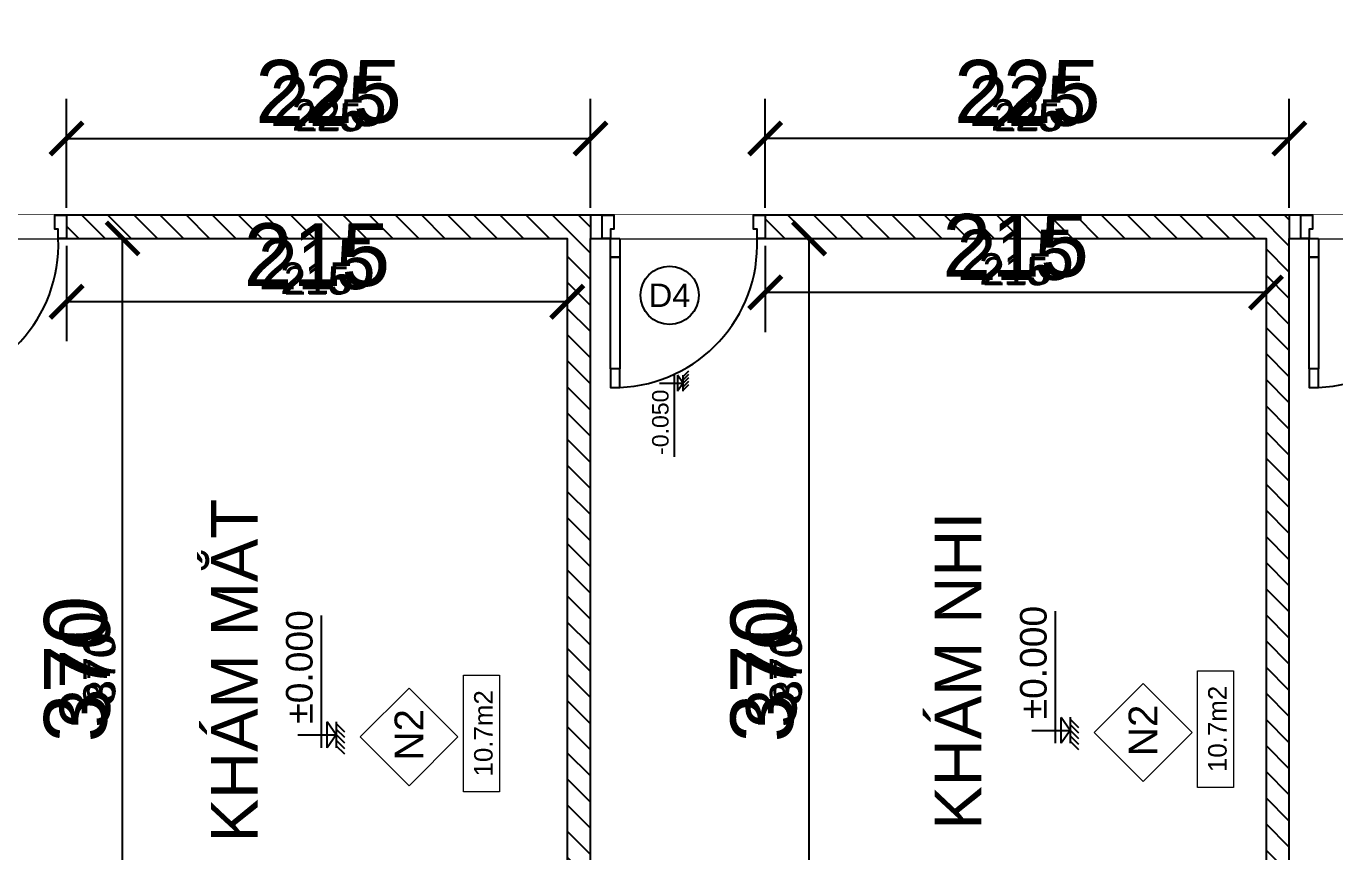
# Model space of a CAD drawing. Header units: millimetres. Extents: x -26398 to 135532, y -376633 to 43268.
# Drawn here: x 16742 to 17304, y -358554 to -358200 of the extents above; entities that cross this region are included whole.
import ezdxf
from ezdxf.enums import TextEntityAlignment as Align

# ---------------------------------------------------------------- set-up
doc = ezdxf.new("R2010")
doc.units = ezdxf.units.MM
for name, color, linetype in [('A-Door', 150, 'Continuous'), ('A5-KICHTHUOC', 251, 'Continuous'), ('cửa', 152, 'Continuous'), ('DIM', 7, 'Continuous'), ('DIM @ 10', 7, 'Continuous'), ('DIM @ 4.5', 7, 'Continuous'), ('DIM @ 5', 7, 'Continuous'), ('DIM @ 8', 7, 'Continuous'), ('NT', 1, 'Continuous'), ('TƯỜNG', 52, 'Continuous')]:
    doc.layers.add(name, color=color, linetype=linetype)
doc.layers.add('A6-GHICHU', color=147, linetype='Continuous', lineweight=20)
doc.styles.add('GHICHU35', font='', dxfattribs={"width": 0.9, "height": 350})
doc.styles.get("Standard").update_dxf_attribs({"font": 'arial.ttf'})
doc.styles.add('TUANH', font='')
doc.styles.get('GHICHU35').set_extended_font_data('VNI-Helve')
doc.styles.get('TUANH').set_extended_font_data('VNI-Helve-Condense', bold=True)
doc.dimstyles.new('SCALE dimmatbang', dxfattribs={"dimscale": 70, "dimtxt": 2.7, "dimasz": 1.4, "dimexe": 1.7, "dimexo": 0.7, "dimtad": 1, "dimtoh": 1, "dimdec": 1, "dimtxsty": 'Standard', "dimblk": 'ARCHTICK', "dimcen": 2.5, "dimclrd": 1, "dimclre": 256, "dimadec": 0, "dimazin": 0, "dimtfac": 1, "dimtdec": 1, "dimtmove": 0, "dimatfit": 3, "dimfxl": 1, "dimarcsym": 0})

# ---------------------------------------------------------------- blocks, each defined once
blk = doc.blocks.new('A$C7DB75F4D')
at = {"layer": 'A-Door'}
for points in [[(625, 740), (625, 660), (665, 660), (665, 740)], [(625, 180), (625, 660), (665, 660), (665, 180)], [(625, 100), (625, 180), (665, 180), (665, 100)], [(35, 100), (35, 60), (50, 60), (50, 50), (50, 0), (0, 0), (0, 100)], [(665, 100), (700, 100), (700, 0), (650, 0), (650, 50), (650, 60), (665, 60)]]:
    blk.add_lwpolyline(points, close=True, dxfattribs=at)
at = {"layer": 'NT', "color": 1}
blk.add_arc((650, 125), 615.5, 92.3278, 182.3278, dxfattribs=at)
blk = doc.blocks.new('CUA (D4)')
blk.add_wipeout([(111639.8, -24571.4), (111640.9, -25321.4), (111742.5, -25321.4), (111742.5, -24571.4)]).dxf.layer = 'TƯỜNG'
blk.add_lwpolyline([(111742.5, -24571.4), (111742.5, -24621.4), (111642.5, -24621.4), (111642.5, -24571.4)], close=True)
at = {"layer": 'cửa', "xscale": -1, "rotation": 270}
blk.add_blockref('A$C7DB75F4D', (111642.5, -25321.4), dxfattribs=at)
blk = doc.blocks.new('1-cote nen')
for p, q in [((-1.8, 267.2), (-1.8, 0)), ((-91.4, 101.9), (827.5, 101.9)), ((-1.8, 0), (-91.4, 62.9)), ((-91.4, 62.9), (87.7, 62.9)), ((89.6, 0), (-91.4, 0)), ((-1.8, 0), (87.7, 62.9)), ((-137.3, -60), (-77.3, 0)), ((-98.7, -60), (-38.7, 0)), ((-60, -60), (0, 0)), ((-21.3, -60), (38.7, 0)), ((17.3, -60), (77.3, 0))]:
    blk.add_line(p, q)
at = {"ltscale": 50, "style": 'GHICHU35', "width": 0.9}
blk.add_attdef('%%P0.000', (75.5, 163.9), '', height=187.5, dxfattribs=at)
blk = doc.blocks.new('_ArchTick')
at = {"color": 0, "linetype": 'ByBlock', "const_width": 0.15}
blk.add_lwpolyline([(-0.5, -0.5), (0.5, 0.5)], dxfattribs=at)
blk = doc.blocks.new('*D8664')
at = {"layer": 'DEFPOINTS', "color": 0, "transparency": 16777216}
for p in [(17078.4, -358291), (17078.4, -358291), (17078.4, -358661)]:
    blk.add_point(p, dxfattribs=at)
at = {"layer": 'DIM', "color": 1, "lineweight": -2, "transparency": 16777216}
blk.add_line((17078.4, -358661), (17078.4, -358291), dxfattribs=at)
at = {"layer": 'DIM', "lineweight": -2, "transparency": 16777216}
for p, q in [((17081.55, -358291), (17086.05, -358291)), ((17081.55, -358661), (17086.05, -358661))]:
    blk.add_line(p, q, dxfattribs=at)
at = {"layer": 'DIM', "color": 1, "lineweight": -2, "transparency": 16777216, "xscale": 6.3, "yscale": 6.3, "zscale": 6.3}
for p, rotation in [((17078.4, -358291), 90), ((17078.4, -358661), 270)]:
    blk.add_blockref('_ArchTick', p, dxfattribs=dict(at, rotation=rotation))
at = {"layer": 'DIM', "color": 0, "transparency": 16777216, "insert": (17069.38, -358476), "char_height": 12.15, "attachment_point": 5, "rotation": 90}
blk.add_mtext('370', dxfattribs=at)
blk = doc.blocks.new('*D8665')
at = {"layer": 'DEFPOINTS', "color": 0, "transparency": 16777216}
for p in [(17078.4, -358291), (17078.4, -358291), (17078.4, -358661)]:
    blk.add_point(p, dxfattribs=at)
at = {"layer": 'DIM', "color": 1, "lineweight": -2, "transparency": 16777216}
blk.add_line((17078.4, -358661), (17078.4, -358291), dxfattribs=at)
at = {"layer": 'DIM', "lineweight": -2, "transparency": 16777216}
for p, q in [((17085.4, -358291), (17095.4, -358291)), ((17085.4, -358661), (17095.4, -358661))]:
    blk.add_line(p, q, dxfattribs=at)
at = {"layer": 'DIM', "color": 1, "lineweight": -2, "transparency": 16777216, "xscale": 14, "yscale": 14, "zscale": 14}
for p, rotation in [((17078.4, -358291), 90), ((17078.4, -358661), 270)]:
    blk.add_blockref('_ArchTick', p, dxfattribs=dict(at, rotation=rotation))
at = {"layer": 'DIM', "color": 0, "transparency": 16777216, "insert": (17058.36, -358476), "char_height": 27, "attachment_point": 5, "rotation": 90}
blk.add_mtext('370', dxfattribs=at)
blk = doc.blocks.new('*D8666')
at = {"layer": 'DEFPOINTS', "color": 0, "transparency": 16777216}
for p in [(17078.4, -358291), (17078.4, -358291), (17078.4, -358661)]:
    blk.add_point(p, dxfattribs=at)
at = {"layer": 'DIM', "color": 1, "lineweight": -2, "transparency": 16777216}
blk.add_line((17078.4, -358661), (17078.4, -358291), dxfattribs=at)
at = {"layer": 'DIM', "lineweight": -2, "transparency": 16777216}
for p, q in [((17084, -358291), (17092, -358291)), ((17084, -358661), (17092, -358661))]:
    blk.add_line(p, q, dxfattribs=at)
at = {"layer": 'DIM', "color": 1, "lineweight": -2, "transparency": 16777216, "xscale": 11.2, "yscale": 11.2, "zscale": 11.2}
for p, rotation in [((17078.4, -358291), 90), ((17078.4, -358661), 270)]:
    blk.add_blockref('_ArchTick', p, dxfattribs=dict(at, rotation=rotation))
at = {"layer": 'DIM', "color": 0, "transparency": 16777216, "insert": (17062.37, -358476), "char_height": 21.6, "attachment_point": 5, "rotation": 90}
blk.add_mtext('370', dxfattribs=at)
blk = doc.blocks.new('*D8667')
at = {"layer": 'DEFPOINTS', "color": 0, "transparency": 16777216}
for p in [(17078.4, -358291), (17078.4, -358291), (17078.4, -358661)]:
    blk.add_point(p, dxfattribs=at)
at = {"layer": 'DIM', "color": 1, "lineweight": -2, "transparency": 16777216}
blk.add_line((17078.4, -358661), (17078.4, -358291), dxfattribs=at)
at = {"layer": 'DIM', "lineweight": -2, "transparency": 16777216}
for p, q in [((17081.9, -358291), (17086.9, -358291)), ((17081.9, -358661), (17086.9, -358661))]:
    blk.add_line(p, q, dxfattribs=at)
at = {"layer": 'DIM', "color": 1, "lineweight": -2, "transparency": 16777216, "xscale": 7, "yscale": 7, "zscale": 7}
for p, rotation in [((17078.4, -358291), 90), ((17078.4, -358661), 270)]:
    blk.add_blockref('_ArchTick', p, dxfattribs=dict(at, rotation=rotation))
at = {"layer": 'DIM', "color": 0, "transparency": 16777216, "insert": (17068.38, -358476), "char_height": 13.5, "attachment_point": 5, "rotation": 90}
blk.add_mtext('370', dxfattribs=at)
blk = doc.blocks.new('*D8668')
at = {"layer": 'DEFPOINTS', "color": 0, "transparency": 16777216}
for p in [(17059.6, -358291), (17274.6, -358291), (17059.6, -358314.22)]:
    blk.add_point(p, dxfattribs=at)
at = {"layer": 'DIM', "lineweight": -2, "transparency": 16777216}
for p, q in [((17059.6, -358294.15), (17059.6, -358321.87)), ((17274.6, -358294.15), (17274.6, -358321.87))]:
    blk.add_line(p, q, dxfattribs=at)
at = {"layer": 'DIM', "color": 1, "lineweight": -2, "transparency": 16777216}
blk.add_line((17274.6, -358314.22), (17059.6, -358314.22), dxfattribs=at)
at = {"layer": 'DIM', "color": 1, "lineweight": -2, "transparency": 16777216, "xscale": 6.3, "yscale": 6.3, "zscale": 6.3, "rotation": 180}
blk.add_blockref('_ArchTick', (17059.6, -358314.22), dxfattribs=at)
at = {"layer": 'DIM', "color": 1, "lineweight": -2, "transparency": 16777216, "xscale": 6.3, "yscale": 6.3, "zscale": 6.3}
blk.add_blockref('_ArchTick', (17274.6, -358314.22), dxfattribs=at)
at = {"layer": 'DIM', "color": 0, "transparency": 16777216, "insert": (17167.1, -358305.21), "char_height": 12.15, "attachment_point": 5}
blk.add_mtext('215', dxfattribs=at)
blk = doc.blocks.new('*D8669')
at = {"layer": 'DEFPOINTS', "color": 0, "transparency": 16777216}
for p in [(17059.6, -358291), (17274.6, -358291), (17059.6, -358314.22)]:
    blk.add_point(p, dxfattribs=at)
at = {"layer": 'DIM', "lineweight": -2, "transparency": 16777216}
for p, q in [((17059.6, -358298), (17059.6, -358331.22)), ((17274.6, -358298), (17274.6, -358331.22))]:
    blk.add_line(p, q, dxfattribs=at)
at = {"layer": 'DIM', "color": 1, "lineweight": -2, "transparency": 16777216}
blk.add_line((17274.6, -358314.22), (17059.6, -358314.22), dxfattribs=at)
at = {"layer": 'DIM', "color": 1, "lineweight": -2, "transparency": 16777216, "xscale": 14, "yscale": 14, "zscale": 14, "rotation": 180}
blk.add_blockref('_ArchTick', (17059.6, -358314.22), dxfattribs=at)
at = {"layer": 'DIM', "color": 1, "lineweight": -2, "transparency": 16777216, "xscale": 14, "yscale": 14, "zscale": 14}
blk.add_blockref('_ArchTick', (17274.6, -358314.22), dxfattribs=at)
at = {"layer": 'DIM', "color": 0, "transparency": 16777216, "insert": (17167.1, -358294.19), "char_height": 27, "attachment_point": 5}
blk.add_mtext('215', dxfattribs=at)
blk = doc.blocks.new('*D8670')
at = {"layer": 'DEFPOINTS', "color": 0, "transparency": 16777216}
for p in [(17059.6, -358291), (17274.6, -358291), (17059.6, -358314.22)]:
    blk.add_point(p, dxfattribs=at)
at = {"layer": 'DIM', "lineweight": -2, "transparency": 16777216}
for p, q in [((17059.6, -358296.6), (17059.6, -358327.82)), ((17274.6, -358296.6), (17274.6, -358327.82))]:
    blk.add_line(p, q, dxfattribs=at)
at = {"layer": 'DIM', "color": 1, "lineweight": -2, "transparency": 16777216}
blk.add_line((17274.6, -358314.22), (17059.6, -358314.22), dxfattribs=at)
at = {"layer": 'DIM', "color": 1, "lineweight": -2, "transparency": 16777216, "xscale": 11.2, "yscale": 11.2, "zscale": 11.2, "rotation": 180}
blk.add_blockref('_ArchTick', (17059.6, -358314.22), dxfattribs=at)
at = {"layer": 'DIM', "color": 1, "lineweight": -2, "transparency": 16777216, "xscale": 11.2, "yscale": 11.2, "zscale": 11.2}
blk.add_blockref('_ArchTick', (17274.6, -358314.22), dxfattribs=at)
at = {"layer": 'DIM', "color": 0, "transparency": 16777216, "insert": (17167.1, -358298.19), "char_height": 21.6, "attachment_point": 5}
blk.add_mtext('215', dxfattribs=at)
blk = doc.blocks.new('*D8671')
at = {"layer": 'DEFPOINTS', "color": 0, "transparency": 16777216}
for p in [(17059.6, -358291), (17274.6, -358291), (17059.6, -358314.22)]:
    blk.add_point(p, dxfattribs=at)
at = {"layer": 'DIM', "lineweight": -2, "transparency": 16777216}
for p, q in [((17059.6, -358294.5), (17059.6, -358322.72)), ((17274.6, -358294.5), (17274.6, -358322.72))]:
    blk.add_line(p, q, dxfattribs=at)
at = {"layer": 'DIM', "color": 1, "lineweight": -2, "transparency": 16777216}
blk.add_line((17274.6, -358314.22), (17059.6, -358314.22), dxfattribs=at)
at = {"layer": 'DIM', "color": 1, "lineweight": -2, "transparency": 16777216, "xscale": 7, "yscale": 7, "zscale": 7, "rotation": 180}
blk.add_blockref('_ArchTick', (17059.6, -358314.22), dxfattribs=at)
at = {"layer": 'DIM', "color": 1, "lineweight": -2, "transparency": 16777216, "xscale": 7, "yscale": 7, "zscale": 7}
blk.add_blockref('_ArchTick', (17274.6, -358314.22), dxfattribs=at)
at = {"layer": 'DIM', "color": 0, "transparency": 16777216, "insert": (17167.1, -358304.21), "char_height": 13.5, "attachment_point": 5}
blk.add_mtext('215', dxfattribs=at)
blk = doc.blocks.new('*D8672')
at = {"layer": 'DEFPOINTS', "color": 0, "transparency": 16777216}
for p in [(17059.6, -358248.1), (17059.6, -358281), (17284.6, -358281)]:
    blk.add_point(p, dxfattribs=at)
at = {"layer": 'DIM', "lineweight": -2, "transparency": 16777216}
for p, q in [((17059.6, -358277.85), (17059.6, -358240.45)), ((17284.6, -358277.85), (17284.6, -358240.45))]:
    blk.add_line(p, q, dxfattribs=at)
at = {"layer": 'DIM', "color": 1, "lineweight": -2, "transparency": 16777216}
blk.add_line((17284.6, -358248.1), (17059.6, -358248.1), dxfattribs=at)
at = {"layer": 'DIM', "color": 1, "lineweight": -2, "transparency": 16777216, "xscale": 6.3, "yscale": 6.3, "zscale": 6.3, "rotation": 180}
blk.add_blockref('_ArchTick', (17059.6, -358248.1), dxfattribs=at)
at = {"layer": 'DIM', "color": 1, "lineweight": -2, "transparency": 16777216, "xscale": 6.3, "yscale": 6.3, "zscale": 6.3}
blk.add_blockref('_ArchTick', (17284.6, -358248.1), dxfattribs=at)
at = {"layer": 'DIM', "color": 0, "transparency": 16777216, "insert": (17172.1, -358239.08), "char_height": 12.15, "attachment_point": 5}
blk.add_mtext('225', dxfattribs=at)
blk = doc.blocks.new('*D8673')
at = {"layer": 'DEFPOINTS', "color": 0, "transparency": 16777216}
for p in [(17059.6, -358248.1), (17059.6, -358281), (17284.6, -358281)]:
    blk.add_point(p, dxfattribs=at)
at = {"layer": 'DIM', "lineweight": -2, "transparency": 16777216}
for p, q in [((17059.6, -358274), (17059.6, -358231.1)), ((17284.6, -358274), (17284.6, -358231.1))]:
    blk.add_line(p, q, dxfattribs=at)
at = {"layer": 'DIM', "color": 1, "lineweight": -2, "transparency": 16777216}
blk.add_line((17284.6, -358248.1), (17059.6, -358248.1), dxfattribs=at)
at = {"layer": 'DIM', "color": 1, "lineweight": -2, "transparency": 16777216, "xscale": 14, "yscale": 14, "zscale": 14, "rotation": 180}
blk.add_blockref('_ArchTick', (17059.6, -358248.1), dxfattribs=at)
at = {"layer": 'DIM', "color": 1, "lineweight": -2, "transparency": 16777216, "xscale": 14, "yscale": 14, "zscale": 14}
blk.add_blockref('_ArchTick', (17284.6, -358248.1), dxfattribs=at)
at = {"layer": 'DIM', "color": 0, "transparency": 16777216, "insert": (17172.1, -358228.06), "char_height": 27, "attachment_point": 5}
blk.add_mtext('225', dxfattribs=at)
blk = doc.blocks.new('*D8674')
at = {"layer": 'DEFPOINTS', "color": 0, "transparency": 16777216}
for p in [(17059.6, -358248.1), (17059.6, -358281), (17284.6, -358281)]:
    blk.add_point(p, dxfattribs=at)
at = {"layer": 'DIM', "lineweight": -2, "transparency": 16777216}
for p, q in [((17059.6, -358275.4), (17059.6, -358234.5)), ((17284.6, -358275.4), (17284.6, -358234.5))]:
    blk.add_line(p, q, dxfattribs=at)
at = {"layer": 'DIM', "color": 1, "lineweight": -2, "transparency": 16777216}
blk.add_line((17284.6, -358248.1), (17059.6, -358248.1), dxfattribs=at)
at = {"layer": 'DIM', "color": 1, "lineweight": -2, "transparency": 16777216, "xscale": 11.2, "yscale": 11.2, "zscale": 11.2, "rotation": 180}
blk.add_blockref('_ArchTick', (17059.6, -358248.1), dxfattribs=at)
at = {"layer": 'DIM', "color": 1, "lineweight": -2, "transparency": 16777216, "xscale": 11.2, "yscale": 11.2, "zscale": 11.2}
blk.add_blockref('_ArchTick', (17284.6, -358248.1), dxfattribs=at)
at = {"layer": 'DIM', "color": 0, "transparency": 16777216, "insert": (17172.1, -358232.07), "char_height": 21.6, "attachment_point": 5}
blk.add_mtext('225', dxfattribs=at)
blk = doc.blocks.new('*D8675')
at = {"layer": 'DEFPOINTS', "color": 0, "transparency": 16777216}
for p in [(17059.6, -358248.1), (17059.6, -358281), (17284.6, -358281)]:
    blk.add_point(p, dxfattribs=at)
at = {"layer": 'DIM', "lineweight": -2, "transparency": 16777216}
for p, q in [((17059.6, -358277.5), (17059.6, -358239.6)), ((17284.6, -358277.5), (17284.6, -358239.6))]:
    blk.add_line(p, q, dxfattribs=at)
at = {"layer": 'DIM', "color": 1, "lineweight": -2, "transparency": 16777216}
blk.add_line((17284.6, -358248.1), (17059.6, -358248.1), dxfattribs=at)
at = {"layer": 'DIM', "color": 1, "lineweight": -2, "transparency": 16777216, "xscale": 7, "yscale": 7, "zscale": 7, "rotation": 180}
blk.add_blockref('_ArchTick', (17059.6, -358248.1), dxfattribs=at)
at = {"layer": 'DIM', "color": 1, "lineweight": -2, "transparency": 16777216, "xscale": 7, "yscale": 7, "zscale": 7}
blk.add_blockref('_ArchTick', (17284.6, -358248.1), dxfattribs=at)
at = {"layer": 'DIM', "color": 0, "transparency": 16777216, "insert": (17172.1, -358238.08), "char_height": 13.5, "attachment_point": 5}
blk.add_mtext('225', dxfattribs=at)
blk = doc.blocks.new('*D8680')
at = {"layer": 'DEFPOINTS', "color": 0, "transparency": 16777216}
for p in [(16783.67, -358291), (16783.67, -358291), (16783.67, -358661)]:
    blk.add_point(p, dxfattribs=at)
at = {"layer": 'DIM', "color": 1, "lineweight": -2, "transparency": 16777216}
blk.add_line((16783.67, -358661), (16783.67, -358291), dxfattribs=at)
at = {"layer": 'DIM', "lineweight": -2, "transparency": 16777216}
for p, q in [((16786.82, -358291), (16791.32, -358291)), ((16786.82, -358661), (16791.32, -358661))]:
    blk.add_line(p, q, dxfattribs=at)
at = {"layer": 'DIM', "color": 1, "lineweight": -2, "transparency": 16777216, "xscale": 6.3, "yscale": 6.3, "zscale": 6.3}
for p, rotation in [((16783.67, -358291), 90), ((16783.67, -358661), 270)]:
    blk.add_blockref('_ArchTick', p, dxfattribs=dict(at, rotation=rotation))
at = {"layer": 'DIM', "color": 0, "transparency": 16777216, "insert": (16774.65, -358476), "char_height": 12.15, "attachment_point": 5, "rotation": 90}
blk.add_mtext('370', dxfattribs=at)
blk = doc.blocks.new('*D8681')
at = {"layer": 'DEFPOINTS', "color": 0, "transparency": 16777216}
for p in [(16783.67, -358291), (16783.67, -358291), (16783.67, -358661)]:
    blk.add_point(p, dxfattribs=at)
at = {"layer": 'DIM', "color": 1, "lineweight": -2, "transparency": 16777216}
blk.add_line((16783.67, -358661), (16783.67, -358291), dxfattribs=at)
at = {"layer": 'DIM', "lineweight": -2, "transparency": 16777216}
for p, q in [((16790.67, -358291), (16800.67, -358291)), ((16790.67, -358661), (16800.67, -358661))]:
    blk.add_line(p, q, dxfattribs=at)
at = {"layer": 'DIM', "color": 1, "lineweight": -2, "transparency": 16777216, "xscale": 14, "yscale": 14, "zscale": 14}
for p, rotation in [((16783.67, -358291), 90), ((16783.67, -358661), 270)]:
    blk.add_blockref('_ArchTick', p, dxfattribs=dict(at, rotation=rotation))
at = {"layer": 'DIM', "color": 0, "transparency": 16777216, "insert": (16763.63, -358476), "char_height": 27, "attachment_point": 5, "rotation": 90}
blk.add_mtext('370', dxfattribs=at)
blk = doc.blocks.new('*D8682')
at = {"layer": 'DEFPOINTS', "color": 0, "transparency": 16777216}
for p in [(16783.67, -358291), (16783.67, -358291), (16783.67, -358661)]:
    blk.add_point(p, dxfattribs=at)
at = {"layer": 'DIM', "color": 1, "lineweight": -2, "transparency": 16777216}
blk.add_line((16783.67, -358661), (16783.67, -358291), dxfattribs=at)
at = {"layer": 'DIM', "lineweight": -2, "transparency": 16777216}
for p, q in [((16789.27, -358291), (16797.27, -358291)), ((16789.27, -358661), (16797.27, -358661))]:
    blk.add_line(p, q, dxfattribs=at)
at = {"layer": 'DIM', "color": 1, "lineweight": -2, "transparency": 16777216, "xscale": 11.2, "yscale": 11.2, "zscale": 11.2}
for p, rotation in [((16783.67, -358291), 90), ((16783.67, -358661), 270)]:
    blk.add_blockref('_ArchTick', p, dxfattribs=dict(at, rotation=rotation))
at = {"layer": 'DIM', "color": 0, "transparency": 16777216, "insert": (16767.64, -358476), "char_height": 21.6, "attachment_point": 5, "rotation": 90}
blk.add_mtext('370', dxfattribs=at)
blk = doc.blocks.new('*D8683')
at = {"layer": 'DEFPOINTS', "color": 0, "transparency": 16777216}
for p in [(16783.67, -358291), (16783.67, -358291), (16783.67, -358661)]:
    blk.add_point(p, dxfattribs=at)
at = {"layer": 'DIM', "color": 1, "lineweight": -2, "transparency": 16777216}
blk.add_line((16783.67, -358661), (16783.67, -358291), dxfattribs=at)
at = {"layer": 'DIM', "lineweight": -2, "transparency": 16777216}
for p, q in [((16787.17, -358291), (16792.17, -358291)), ((16787.17, -358661), (16792.17, -358661))]:
    blk.add_line(p, q, dxfattribs=at)
at = {"layer": 'DIM', "color": 1, "lineweight": -2, "transparency": 16777216, "xscale": 7, "yscale": 7, "zscale": 7}
for p, rotation in [((16783.67, -358291), 90), ((16783.67, -358661), 270)]:
    blk.add_blockref('_ArchTick', p, dxfattribs=dict(at, rotation=rotation))
at = {"layer": 'DIM', "color": 0, "transparency": 16777216, "insert": (16773.65, -358476), "char_height": 13.5, "attachment_point": 5, "rotation": 90}
blk.add_mtext('370', dxfattribs=at)
blk = doc.blocks.new('*D8684')
at = {"layer": 'DEFPOINTS', "color": 0, "transparency": 16777216}
for p in [(16759.6, -358291), (16974.6, -358291), (16759.6, -358318.2)]:
    blk.add_point(p, dxfattribs=at)
at = {"layer": 'DIM', "lineweight": -2, "transparency": 16777216}
for p, q in [((16759.6, -358294.15), (16759.6, -358325.85)), ((16974.6, -358294.15), (16974.6, -358325.85))]:
    blk.add_line(p, q, dxfattribs=at)
at = {"layer": 'DIM', "color": 1, "lineweight": -2, "transparency": 16777216}
blk.add_line((16974.6, -358318.2), (16759.6, -358318.2), dxfattribs=at)
at = {"layer": 'DIM', "color": 1, "lineweight": -2, "transparency": 16777216, "xscale": 6.3, "yscale": 6.3, "zscale": 6.3, "rotation": 180}
blk.add_blockref('_ArchTick', (16759.6, -358318.2), dxfattribs=at)
at = {"layer": 'DIM', "color": 1, "lineweight": -2, "transparency": 16777216, "xscale": 6.3, "yscale": 6.3, "zscale": 6.3}
blk.add_blockref('_ArchTick', (16974.6, -358318.2), dxfattribs=at)
at = {"layer": 'DIM', "color": 0, "transparency": 16777216, "insert": (16867.1, -358309.19), "char_height": 12.15, "attachment_point": 5}
blk.add_mtext('215', dxfattribs=at)
blk = doc.blocks.new('*D8685')
at = {"layer": 'DEFPOINTS', "color": 0, "transparency": 16777216}
for p in [(16759.6, -358291), (16974.6, -358291), (16759.6, -358318.2)]:
    blk.add_point(p, dxfattribs=at)
at = {"layer": 'DIM', "lineweight": -2, "transparency": 16777216}
for p, q in [((16759.6, -358298), (16759.6, -358335.2)), ((16974.6, -358298), (16974.6, -358335.2))]:
    blk.add_line(p, q, dxfattribs=at)
at = {"layer": 'DIM', "color": 1, "lineweight": -2, "transparency": 16777216}
blk.add_line((16974.6, -358318.2), (16759.6, -358318.2), dxfattribs=at)
at = {"layer": 'DIM', "color": 1, "lineweight": -2, "transparency": 16777216, "xscale": 14, "yscale": 14, "zscale": 14, "rotation": 180}
blk.add_blockref('_ArchTick', (16759.6, -358318.2), dxfattribs=at)
at = {"layer": 'DIM', "color": 1, "lineweight": -2, "transparency": 16777216, "xscale": 14, "yscale": 14, "zscale": 14}
blk.add_blockref('_ArchTick', (16974.6, -358318.2), dxfattribs=at)
at = {"layer": 'DIM', "color": 0, "transparency": 16777216, "insert": (16867.1, -358298.17), "char_height": 27, "attachment_point": 5}
blk.add_mtext('215', dxfattribs=at)
blk = doc.blocks.new('*D8686')
at = {"layer": 'DEFPOINTS', "color": 0, "transparency": 16777216}
for p in [(16759.6, -358291), (16974.6, -358291), (16759.6, -358318.2)]:
    blk.add_point(p, dxfattribs=at)
at = {"layer": 'DIM', "lineweight": -2, "transparency": 16777216}
for p, q in [((16759.6, -358296.6), (16759.6, -358331.8)), ((16974.6, -358296.6), (16974.6, -358331.8))]:
    blk.add_line(p, q, dxfattribs=at)
at = {"layer": 'DIM', "color": 1, "lineweight": -2, "transparency": 16777216}
blk.add_line((16974.6, -358318.2), (16759.6, -358318.2), dxfattribs=at)
at = {"layer": 'DIM', "color": 1, "lineweight": -2, "transparency": 16777216, "xscale": 11.2, "yscale": 11.2, "zscale": 11.2, "rotation": 180}
blk.add_blockref('_ArchTick', (16759.6, -358318.2), dxfattribs=at)
at = {"layer": 'DIM', "color": 1, "lineweight": -2, "transparency": 16777216, "xscale": 11.2, "yscale": 11.2, "zscale": 11.2}
blk.add_blockref('_ArchTick', (16974.6, -358318.2), dxfattribs=at)
at = {"layer": 'DIM', "color": 0, "transparency": 16777216, "insert": (16867.1, -358302.18), "char_height": 21.6, "attachment_point": 5}
blk.add_mtext('215', dxfattribs=at)
blk = doc.blocks.new('*D8687')
at = {"layer": 'DEFPOINTS', "color": 0, "transparency": 16777216}
for p in [(16759.6, -358291), (16974.6, -358291), (16759.6, -358318.2)]:
    blk.add_point(p, dxfattribs=at)
at = {"layer": 'DIM', "lineweight": -2, "transparency": 16777216}
for p, q in [((16759.6, -358294.5), (16759.6, -358326.7)), ((16974.6, -358294.5), (16974.6, -358326.7))]:
    blk.add_line(p, q, dxfattribs=at)
at = {"layer": 'DIM', "color": 1, "lineweight": -2, "transparency": 16777216}
blk.add_line((16974.6, -358318.2), (16759.6, -358318.2), dxfattribs=at)
at = {"layer": 'DIM', "color": 1, "lineweight": -2, "transparency": 16777216, "xscale": 7, "yscale": 7, "zscale": 7, "rotation": 180}
blk.add_blockref('_ArchTick', (16759.6, -358318.2), dxfattribs=at)
at = {"layer": 'DIM', "color": 1, "lineweight": -2, "transparency": 16777216, "xscale": 7, "yscale": 7, "zscale": 7}
blk.add_blockref('_ArchTick', (16974.6, -358318.2), dxfattribs=at)
at = {"layer": 'DIM', "color": 0, "transparency": 16777216, "insert": (16867.1, -358308.19), "char_height": 13.5, "attachment_point": 5}
blk.add_mtext('215', dxfattribs=at)
blk = doc.blocks.new('*D8688')
at = {"layer": 'DEFPOINTS', "color": 0, "transparency": 16777216}
for p in [(16984.6, -358248.1), (16759.6, -358281), (16984.6, -358281)]:
    blk.add_point(p, dxfattribs=at)
at = {"layer": 'DIM', "lineweight": -2, "transparency": 16777216}
for p, q in [((16759.6, -358277.85), (16759.6, -358240.45)), ((16984.6, -358277.85), (16984.6, -358240.45))]:
    blk.add_line(p, q, dxfattribs=at)
at = {"layer": 'DIM', "color": 1, "lineweight": -2, "transparency": 16777216}
blk.add_line((16759.6, -358248.1), (16984.6, -358248.1), dxfattribs=at)
at = {"layer": 'DIM', "color": 1, "lineweight": -2, "transparency": 16777216, "xscale": 6.3, "yscale": 6.3, "zscale": 6.3, "rotation": 180}
blk.add_blockref('_ArchTick', (16759.6, -358248.1), dxfattribs=at)
at = {"layer": 'DIM', "color": 1, "lineweight": -2, "transparency": 16777216, "xscale": 6.3, "yscale": 6.3, "zscale": 6.3}
blk.add_blockref('_ArchTick', (16984.6, -358248.1), dxfattribs=at)
at = {"layer": 'DIM', "color": 0, "transparency": 16777216, "insert": (16872.1, -358239.08), "char_height": 12.15, "attachment_point": 5}
blk.add_mtext('225', dxfattribs=at)
blk = doc.blocks.new('*D8689')
at = {"layer": 'DEFPOINTS', "color": 0, "transparency": 16777216}
for p in [(16984.6, -358248.1), (16759.6, -358281), (16984.6, -358281)]:
    blk.add_point(p, dxfattribs=at)
at = {"layer": 'DIM', "lineweight": -2, "transparency": 16777216}
for p, q in [((16759.6, -358274), (16759.6, -358231.1)), ((16984.6, -358274), (16984.6, -358231.1))]:
    blk.add_line(p, q, dxfattribs=at)
at = {"layer": 'DIM', "color": 1, "lineweight": -2, "transparency": 16777216}
blk.add_line((16759.6, -358248.1), (16984.6, -358248.1), dxfattribs=at)
at = {"layer": 'DIM', "color": 1, "lineweight": -2, "transparency": 16777216, "xscale": 14, "yscale": 14, "zscale": 14, "rotation": 180}
blk.add_blockref('_ArchTick', (16759.6, -358248.1), dxfattribs=at)
at = {"layer": 'DIM', "color": 1, "lineweight": -2, "transparency": 16777216, "xscale": 14, "yscale": 14, "zscale": 14}
blk.add_blockref('_ArchTick', (16984.6, -358248.1), dxfattribs=at)
at = {"layer": 'DIM', "color": 0, "transparency": 16777216, "insert": (16872.1, -358228.06), "char_height": 27, "attachment_point": 5}
blk.add_mtext('225', dxfattribs=at)
blk = doc.blocks.new('*D8690')
at = {"layer": 'DEFPOINTS', "color": 0, "transparency": 16777216}
for p in [(16984.6, -358248.1), (16759.6, -358281), (16984.6, -358281)]:
    blk.add_point(p, dxfattribs=at)
at = {"layer": 'DIM', "lineweight": -2, "transparency": 16777216}
for p, q in [((16759.6, -358275.4), (16759.6, -358234.5)), ((16984.6, -358275.4), (16984.6, -358234.5))]:
    blk.add_line(p, q, dxfattribs=at)
at = {"layer": 'DIM', "color": 1, "lineweight": -2, "transparency": 16777216}
blk.add_line((16759.6, -358248.1), (16984.6, -358248.1), dxfattribs=at)
at = {"layer": 'DIM', "color": 1, "lineweight": -2, "transparency": 16777216, "xscale": 11.2, "yscale": 11.2, "zscale": 11.2, "rotation": 180}
blk.add_blockref('_ArchTick', (16759.6, -358248.1), dxfattribs=at)
at = {"layer": 'DIM', "color": 1, "lineweight": -2, "transparency": 16777216, "xscale": 11.2, "yscale": 11.2, "zscale": 11.2}
blk.add_blockref('_ArchTick', (16984.6, -358248.1), dxfattribs=at)
at = {"layer": 'DIM', "color": 0, "transparency": 16777216, "insert": (16872.1, -358232.07), "char_height": 21.6, "attachment_point": 5}
blk.add_mtext('225', dxfattribs=at)
blk = doc.blocks.new('*D8691')
at = {"layer": 'DEFPOINTS', "color": 0, "transparency": 16777216}
for p in [(16984.6, -358248.1), (16759.6, -358281), (16984.6, -358281)]:
    blk.add_point(p, dxfattribs=at)
at = {"layer": 'DIM', "lineweight": -2, "transparency": 16777216}
for p, q in [((16759.6, -358277.5), (16759.6, -358239.6)), ((16984.6, -358277.5), (16984.6, -358239.6))]:
    blk.add_line(p, q, dxfattribs=at)
at = {"layer": 'DIM', "color": 1, "lineweight": -2, "transparency": 16777216}
blk.add_line((16759.6, -358248.1), (16984.6, -358248.1), dxfattribs=at)
at = {"layer": 'DIM', "color": 1, "lineweight": -2, "transparency": 16777216, "xscale": 7, "yscale": 7, "zscale": 7, "rotation": 180}
blk.add_blockref('_ArchTick', (16759.6, -358248.1), dxfattribs=at)
at = {"layer": 'DIM', "color": 1, "lineweight": -2, "transparency": 16777216, "xscale": 7, "yscale": 7, "zscale": 7}
blk.add_blockref('_ArchTick', (16984.6, -358248.1), dxfattribs=at)
at = {"layer": 'DIM', "color": 0, "transparency": 16777216, "insert": (16872.1, -358238.08), "char_height": 13.5, "attachment_point": 5}
blk.add_mtext('225', dxfattribs=at)
blk = doc.blocks.new('*U9410')
at = {"layer": 'DIM @ 10'}
dim = blk.add_linear_dim(base=(17078.4, -358291), p1=(17078.4, -358661), p2=(17078.4, -358291), angle=90, dimstyle='SCALE dimmatbang', override={"dimscale": 10, "dimtix": 0, "dimtofl": 1, "dimtmove": 0, "dimatfit": 3}, dxfattribs=at)
dim.commit()
dim.dimension.update_dxf_attribs({"geometry": '*D8665', "text_midpoint": (17058.36, -358476)})
at = {"layer": 'DIM @ 4.5'}
dim = blk.add_linear_dim(base=(17078.4, -358291), p1=(17078.4, -358661), p2=(17078.4, -358291), angle=90, dimstyle='SCALE dimmatbang', override={"dimscale": 4.5, "dimtix": 0, "dimtofl": 1, "dimtmove": 0, "dimatfit": 3}, dxfattribs=at)
dim.commit()
dim.dimension.update_dxf_attribs({"geometry": '*D8664', "text_midpoint": (17069.38, -358476)})
at = {"layer": 'DIM @ 5'}
dim = blk.add_linear_dim(base=(17078.4, -358291), p1=(17078.4, -358661), p2=(17078.4, -358291), angle=90, dimstyle='SCALE dimmatbang', override={"dimscale": 5, "dimtix": 0, "dimtofl": 1, "dimtmove": 0, "dimatfit": 3}, dxfattribs=at)
dim.commit()
dim.dimension.update_dxf_attribs({"geometry": '*D8667', "text_midpoint": (17068.38, -358476)})
at = {"layer": 'DIM @ 8'}
dim = blk.add_linear_dim(base=(17078.4, -358291), p1=(17078.4, -358661), p2=(17078.4, -358291), angle=90, dimstyle='SCALE dimmatbang', override={"dimscale": 8, "dimtix": 0, "dimtofl": 1, "dimtmove": 0, "dimatfit": 3}, dxfattribs=at)
dim.commit()
dim.dimension.update_dxf_attribs({"geometry": '*D8666', "text_midpoint": (17062.37, -358476)})
blk = doc.blocks.new('*U9411')
at = {"layer": 'DIM @ 10'}
dim = blk.add_linear_dim(base=(17059.6, -358314.22), p1=(17274.6, -358291), p2=(17059.6, -358291), angle=180, dimstyle='SCALE dimmatbang', override={"dimscale": 10, "dimtix": 0, "dimtofl": 1, "dimtmove": 0, "dimatfit": 3}, dxfattribs=at)
dim.commit()
dim.dimension.update_dxf_attribs({"geometry": '*D8669', "text_midpoint": (17167.1, -358294.19)})
at = {"layer": 'DIM @ 4.5'}
dim = blk.add_linear_dim(base=(17059.6, -358314.22), p1=(17274.6, -358291), p2=(17059.6, -358291), angle=180, dimstyle='SCALE dimmatbang', override={"dimscale": 4.5, "dimtix": 0, "dimtofl": 1, "dimtmove": 0, "dimatfit": 3}, dxfattribs=at)
dim.commit()
dim.dimension.update_dxf_attribs({"geometry": '*D8668', "text_midpoint": (17167.1, -358305.21)})
at = {"layer": 'DIM @ 5'}
dim = blk.add_linear_dim(base=(17059.6, -358314.22), p1=(17274.6, -358291), p2=(17059.6, -358291), angle=180, dimstyle='SCALE dimmatbang', override={"dimscale": 5, "dimtix": 0, "dimtofl": 1, "dimtmove": 0, "dimatfit": 3}, dxfattribs=at)
dim.commit()
dim.dimension.update_dxf_attribs({"geometry": '*D8671', "text_midpoint": (17167.1, -358304.21)})
at = {"layer": 'DIM @ 8'}
dim = blk.add_linear_dim(base=(17059.6, -358314.22), p1=(17274.6, -358291), p2=(17059.6, -358291), angle=180, dimstyle='SCALE dimmatbang', override={"dimscale": 8, "dimtix": 0, "dimtofl": 1, "dimtmove": 0, "dimatfit": 3}, dxfattribs=at)
dim.commit()
dim.dimension.update_dxf_attribs({"geometry": '*D8670', "text_midpoint": (17167.1, -358298.19)})
blk = doc.blocks.new('*U9412')
at = {"layer": 'DIM @ 10'}
dim = blk.add_linear_dim(base=(17059.6, -358248.1), p1=(17284.6, -358281), p2=(17059.6, -358281), angle=180, dimstyle='SCALE dimmatbang', override={"dimscale": 10, "dimtix": 0, "dimtofl": 1, "dimtmove": 0, "dimatfit": 3}, dxfattribs=at)
dim.commit()
dim.dimension.update_dxf_attribs({"geometry": '*D8673', "text_midpoint": (17172.1, -358228.06)})
at = {"layer": 'DIM @ 4.5'}
dim = blk.add_linear_dim(base=(17059.6, -358248.1), p1=(17284.6, -358281), p2=(17059.6, -358281), angle=180, dimstyle='SCALE dimmatbang', override={"dimscale": 4.5, "dimtix": 0, "dimtofl": 1, "dimtmove": 0, "dimatfit": 3}, dxfattribs=at)
dim.commit()
dim.dimension.update_dxf_attribs({"geometry": '*D8672', "text_midpoint": (17172.1, -358239.08)})
at = {"layer": 'DIM @ 5'}
dim = blk.add_linear_dim(base=(17059.6, -358248.1), p1=(17284.6, -358281), p2=(17059.6, -358281), angle=180, dimstyle='SCALE dimmatbang', override={"dimscale": 5, "dimtix": 0, "dimtofl": 1, "dimtmove": 0, "dimatfit": 3}, dxfattribs=at)
dim.commit()
dim.dimension.update_dxf_attribs({"geometry": '*D8675', "text_midpoint": (17172.1, -358238.08)})
at = {"layer": 'DIM @ 8'}
dim = blk.add_linear_dim(base=(17059.6, -358248.1), p1=(17284.6, -358281), p2=(17059.6, -358281), angle=180, dimstyle='SCALE dimmatbang', override={"dimscale": 8, "dimtix": 0, "dimtofl": 1, "dimtmove": 0, "dimatfit": 3}, dxfattribs=at)
dim.commit()
dim.dimension.update_dxf_attribs({"geometry": '*D8674', "text_midpoint": (17172.1, -358232.07)})
blk = doc.blocks.new('*U9414')
at = {"layer": 'DIM @ 10'}
dim = blk.add_linear_dim(base=(16783.67, -358291), p1=(16783.67, -358661), p2=(16783.67, -358291), angle=90, dimstyle='SCALE dimmatbang', override={"dimscale": 10, "dimtix": 0, "dimtofl": 1, "dimtmove": 0, "dimatfit": 3}, dxfattribs=at)
dim.commit()
dim.dimension.update_dxf_attribs({"geometry": '*D8681', "text_midpoint": (16763.63, -358476)})
at = {"layer": 'DIM @ 4.5'}
dim = blk.add_linear_dim(base=(16783.67, -358291), p1=(16783.67, -358661), p2=(16783.67, -358291), angle=90, dimstyle='SCALE dimmatbang', override={"dimscale": 4.5, "dimtix": 0, "dimtofl": 1, "dimtmove": 0, "dimatfit": 3}, dxfattribs=at)
dim.commit()
dim.dimension.update_dxf_attribs({"geometry": '*D8680', "text_midpoint": (16774.65, -358476)})
at = {"layer": 'DIM @ 5'}
dim = blk.add_linear_dim(base=(16783.67, -358291), p1=(16783.67, -358661), p2=(16783.67, -358291), angle=90, dimstyle='SCALE dimmatbang', override={"dimscale": 5, "dimtix": 0, "dimtofl": 1, "dimtmove": 0, "dimatfit": 3}, dxfattribs=at)
dim.commit()
dim.dimension.update_dxf_attribs({"geometry": '*D8683', "text_midpoint": (16773.65, -358476)})
at = {"layer": 'DIM @ 8'}
dim = blk.add_linear_dim(base=(16783.67, -358291), p1=(16783.67, -358661), p2=(16783.67, -358291), angle=90, dimstyle='SCALE dimmatbang', override={"dimscale": 8, "dimtix": 0, "dimtofl": 1, "dimtmove": 0, "dimatfit": 3}, dxfattribs=at)
dim.commit()
dim.dimension.update_dxf_attribs({"geometry": '*D8682', "text_midpoint": (16767.64, -358476)})
blk = doc.blocks.new('*U9415')
at = {"layer": 'DIM @ 10'}
dim = blk.add_linear_dim(base=(16759.6, -358318.2), p1=(16974.6, -358291), p2=(16759.6, -358291), angle=180, dimstyle='SCALE dimmatbang', override={"dimscale": 10, "dimtix": 0, "dimtofl": 1, "dimtmove": 0, "dimatfit": 3}, dxfattribs=at)
dim.commit()
dim.dimension.update_dxf_attribs({"geometry": '*D8685', "text_midpoint": (16867.1, -358298.17)})
at = {"layer": 'DIM @ 4.5'}
dim = blk.add_linear_dim(base=(16759.6, -358318.2), p1=(16974.6, -358291), p2=(16759.6, -358291), angle=180, dimstyle='SCALE dimmatbang', override={"dimscale": 4.5, "dimtix": 0, "dimtofl": 1, "dimtmove": 0, "dimatfit": 3}, dxfattribs=at)
dim.commit()
dim.dimension.update_dxf_attribs({"geometry": '*D8684', "text_midpoint": (16867.1, -358309.19)})
at = {"layer": 'DIM @ 5'}
dim = blk.add_linear_dim(base=(16759.6, -358318.2), p1=(16974.6, -358291), p2=(16759.6, -358291), angle=180, dimstyle='SCALE dimmatbang', override={"dimscale": 5, "dimtix": 0, "dimtofl": 1, "dimtmove": 0, "dimatfit": 3}, dxfattribs=at)
dim.commit()
dim.dimension.update_dxf_attribs({"geometry": '*D8687', "text_midpoint": (16867.1, -358308.19)})
at = {"layer": 'DIM @ 8'}
dim = blk.add_linear_dim(base=(16759.6, -358318.2), p1=(16974.6, -358291), p2=(16759.6, -358291), angle=180, dimstyle='SCALE dimmatbang', override={"dimscale": 8, "dimtix": 0, "dimtofl": 1, "dimtmove": 0, "dimatfit": 3}, dxfattribs=at)
dim.commit()
dim.dimension.update_dxf_attribs({"geometry": '*D8686', "text_midpoint": (16867.1, -358302.18)})
blk = doc.blocks.new('*U9416')
at = {"layer": 'DIM @ 10'}
dim = blk.add_linear_dim(base=(16984.6, -358248.1), p1=(16759.6, -358281), p2=(16984.6, -358281), angle=180, dimstyle='SCALE dimmatbang', override={"dimscale": 10, "dimtix": 0, "dimtofl": 1, "dimtmove": 0, "dimatfit": 3}, dxfattribs=at)
dim.commit()
dim.dimension.update_dxf_attribs({"geometry": '*D8689', "text_midpoint": (16872.1, -358228.06)})
at = {"layer": 'DIM @ 4.5'}
dim = blk.add_linear_dim(base=(16984.6, -358248.1), p1=(16759.6, -358281), p2=(16984.6, -358281), angle=180, dimstyle='SCALE dimmatbang', override={"dimscale": 4.5, "dimtix": 0, "dimtofl": 1, "dimtmove": 0, "dimatfit": 3}, dxfattribs=at)
dim.commit()
dim.dimension.update_dxf_attribs({"geometry": '*D8688', "text_midpoint": (16872.1, -358239.08)})
at = {"layer": 'DIM @ 5'}
dim = blk.add_linear_dim(base=(16984.6, -358248.1), p1=(16759.6, -358281), p2=(16984.6, -358281), angle=180, dimstyle='SCALE dimmatbang', override={"dimscale": 5, "dimtix": 0, "dimtofl": 1, "dimtmove": 0, "dimatfit": 3}, dxfattribs=at)
dim.commit()
dim.dimension.update_dxf_attribs({"geometry": '*D8691', "text_midpoint": (16872.1, -358238.08)})
at = {"layer": 'DIM @ 8'}
dim = blk.add_linear_dim(base=(16984.6, -358248.1), p1=(16759.6, -358281), p2=(16984.6, -358281), angle=180, dimstyle='SCALE dimmatbang', override={"dimscale": 8, "dimtix": 0, "dimtofl": 1, "dimtmove": 0, "dimatfit": 3}, dxfattribs=at)
dim.commit()
dim.dimension.update_dxf_attribs({"geometry": '*D8690', "text_midpoint": (16872.1, -358232.07)})

msp = doc.modelspace()

# ---------------------------------------------------------------- hatches: boundary and pattern name
at = {"layer": 'TƯỜNG'}
h = msp.add_hatch(dxfattribs=at)
h.set_pattern_fill('ANSI31', color=256, scale=2.5, angle=90)
h.set_pattern_definition([(135, (13712.819, -369068.479), (-5.61266, -5.61266), [])])
h.paths.add_polyline_path([(16079.6, -358281), (16079.6, -358661), (16089.6, -358661), (16089.6, -358291), (16674.6, -358291), (16674.6, -358661), (16684.6, -358661), (16684.6, -358291), (16974.6, -358291), (16974.6, -358661), (16984.6, -358661), (16984.6, -358291), (17274.6, -358291), (17274.6, -358661), (17284.6, -358661), (17284.6, -358291), (18069.6, -358291), (18069.6, -358661), (18079.6, -358661), (18079.6, -358291), (18659.6, -358291), (18659.6, -358281), (18079.6, -358281), (16679.6, -358281)], flags=17)
h.paths.add_polyline_path([(16689.6, -358071), (16689.6, -357701), (16679.6, -357701), (16679.6, -358071), (16089.6, -358071), (16089.6, -357701), (16079.6, -357701), (16079.6, -358081), (16679.6, -358081), (17679.6, -358081), (18659.6, -358081), (18659.6, -358071), (17689.6, -358071), (17689.6, -357701), (17679.6, -357701), (17679.6, -358071)], flags=17)
h.paths.add_polyline_path([(15799.6, -358661), (15799.6, -358681), (18679.6, -358681), (18679.6, -357681), (15779.6, -357681), (15779.6, -358661), (15799.6, -358661), (15799.6, -357701), (18659.6, -357701), (18659.6, -358661)])
h.paths.add_polyline_path([(15779.6, -358661), (15779.6, -358681), (15799.6, -358681), (15799.6, -358661)], flags=17)

# ---------------------------------------------------------------- linework, layer by layer
at = {"layer": 'A6-GHICHU', "ltscale": 0.5}
for points in [[(16930.1, -358528.75), (16930.1, -358478.64), (16945.55, -358478.64), (16945.55, -358528.75)], [(17245.24, -358526.87), (17245.24, -358476.77), (17260.7, -358476.77), (17260.7, -358526.87)], [(16927.69, -358505.11), (16906.68, -358484.1), (16885.66, -358505.11), (16906.68, -358526.13)], [(17242.83, -358503.24), (17221.82, -358482.22), (17200.8, -358503.24), (17221.82, -358524.25)]]:
    msp.add_lwpolyline(points, close=True, dxfattribs=at)
at = {"layer": 'TƯỜNG'}
msp.add_lwpolyline([(17284.6, -358661), (17284.6, -358291), (18069.6, -358291), (18069.6, -358661), (18079.6, -358661), (18079.6, -358291), (18659.6, -358291), (18659.6, -358281), (18079.6, -358281), (16679.6, -358281), (16079.6, -358281), (16079.6, -358661), (16089.6, -358661), (16089.6, -358291), (16674.6, -358291), (16674.6, -358661), (16684.6, -358661), (16684.6, -358291), (16974.6, -358291), (16974.6, -358661), (16984.6, -358661), (16984.6, -358291), (17274.6, -358291), (17274.6, -358661)], close=True, dxfattribs=at)

# ---------------------------------------------------------------- block references
at = {"layer": 'A5-KICHTHUOC', "ltscale": 0.5}
ref = msp.add_blockref('1-cote nen', (16875.39, -358504.09), dxfattribs=dict(at, xscale=0.06173531862781494, yscale=0.06173531862781494, zscale=0.06173531862781494, rotation=90))
ref.add_attrib('%%P0.000', '%%P0.000', (16865.27, -358499.43), dxfattribs={"layer": '0', "color": 4, "ltscale": 50, "height": 11.432, "rotation": 90})
ref = msp.add_blockref('1-cote nen', (17190.53, -358502.21), dxfattribs=dict(at, xscale=0.06173531862781494, yscale=0.06173531862781494, zscale=0.06173531862781494, rotation=90))
ref.add_attrib('%%P0.000', '%%P0.000', (17180.41, -358497.55), dxfattribs={"layer": '0', "color": 4, "ltscale": 50, "height": 11.432, "rotation": 90})

# ---------------------------------------------------------------- texts
for s, p in [('KHÁM MẮT', (16831.71, -358476.63)), ('KHÁM NHI', (17142.35, -358476.63))]:
    msp.add_text(s, height=20, rotation=90).set_placement(p, align=Align.MIDDLE_CENTER)
at = {"layer": 'A6-GHICHU', "ltscale": 0.5, "attachment_point": 5, "rotation": 90, "style": 'TUANH'}
for s, insert, char_height in [('{\\fArial|b0|i0|c0|p34;10.7m2}', (17253.77, -358501.68), 7.9559), ('{\\fArial|b0|i0|c0|p34;10.7m2}', (16938.63, -358503.56), 7.9559), ('{\\fArial|b0|i0|c0|p34;N\\fArial|b0|i0|c163|p34;2}', (16906.65, -358504.18), 12.3835), ('{\\fArial|b0|i0|c0|p34;N\\fArial|b0|i0|c163|p34;2}', (17221.79, -358502.3), 12.3835)]:
    msp.add_mtext(s, dxfattribs=dict(at, insert=insert, char_height=char_height))

# ---------------------------------------------------------------- next in the draw order: block references
at = {"layer": 'TƯỜNG', "xscale": -0.1, "yscale": 0.1, "zscale": 0.1, "rotation": 90}
for p in [(14227.46, -347116.75), (14527.46, -347116.75), (14827.46, -347116.75)]:
    msp.add_blockref('CUA (D4)', p, dxfattribs=at)

# ---------------------------------------------------------------- next in the draw order: linework, layer by layer
msp.add_circle((17018.53, -358315.43), 12.52)

# ---------------------------------------------------------------- next in the draw order: block references
at = {"layer": 'A5-KICHTHUOC', "ltscale": 0.5}
ref = msp.add_blockref('1-cote nen', (17024.35, -358353.21), dxfattribs=dict(at, xscale=-0.03822541714018614, yscale=0.03822541714018614, zscale=0.03822541714018614, rotation=90))
ref.add_attrib('%%P0.000', '-0.050', (17018.09, -358383.97), dxfattribs={"layer": '0', "color": 4, "ltscale": 50, "height": 7.079, "rotation": 90})
at = {"layer": 'DIM'}
for name in ['*U9416', '*U9412', '*U9411', '*U9414', '*U9415', '*U9410']:
    msp.add_blockref(name, (0, 0), dxfattribs=at)

# ---------------------------------------------------------------- next in the draw order: texts
at = {"layer": 'TƯỜNG'}
msp.add_text('D4', height=10.015, dxfattribs=at).set_placement((17018.53, -358315.43), align=Align.MIDDLE_CENTER)

doc.saveas('drawing.dxf')
